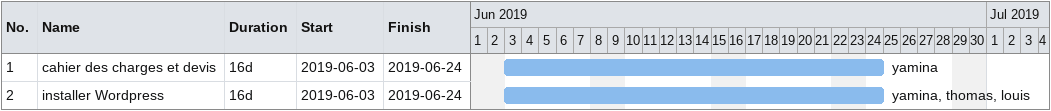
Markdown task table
| ID | Task | Duration | Start | Finish | Resources |
|---|---|---|---|---|---|
| 1 | cahier des charges et devis | 16d | 2019-06-03 | 2019-06-24 | yamina |
| 2 | installer Wordpress | 16d | 2019-06-03 | 2019-06-24 | yamina, thomas, louis |
